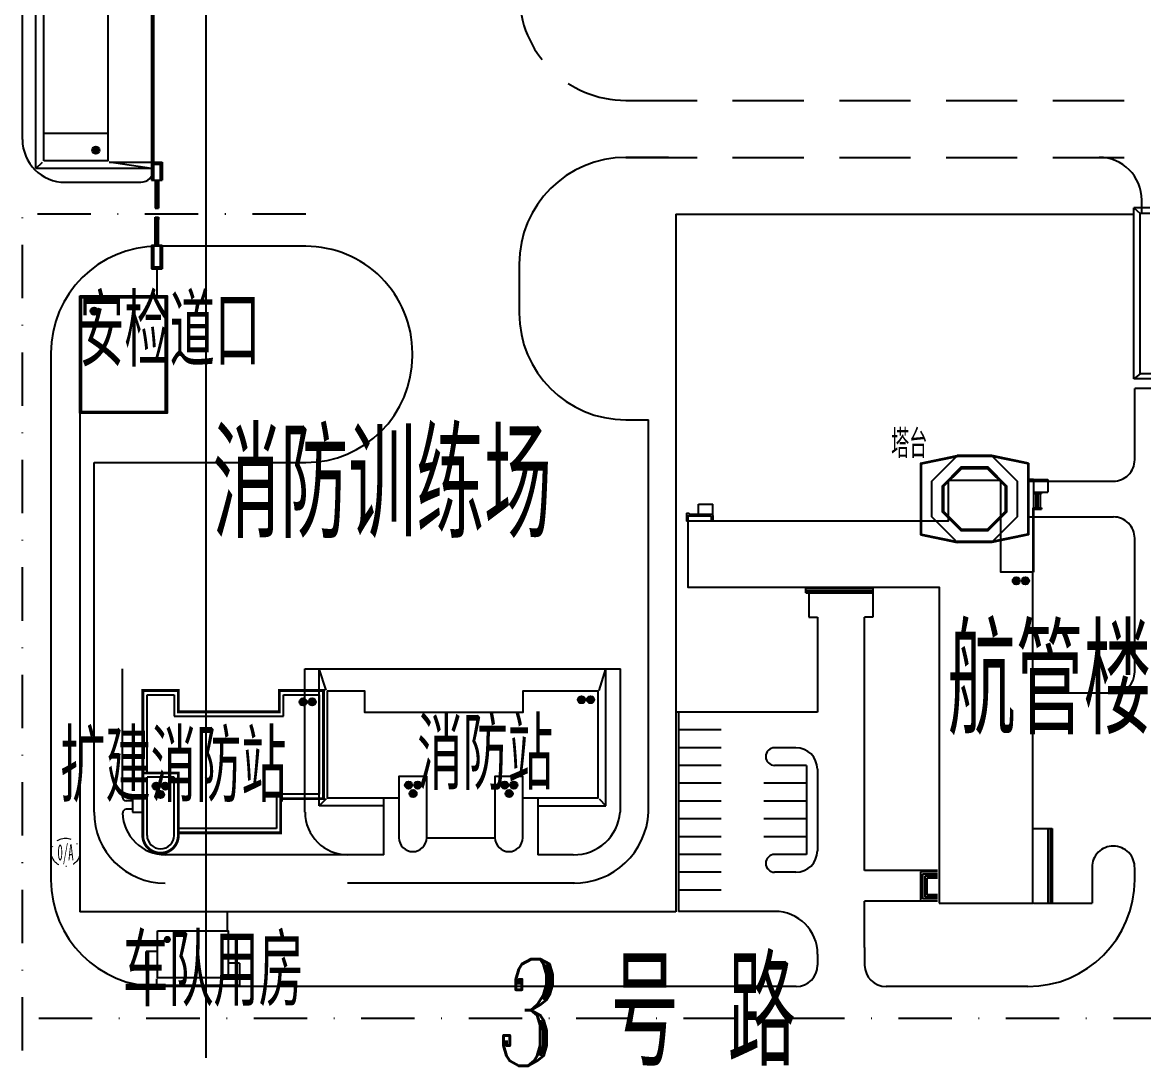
# Model space of a CAD drawing. Header units: millimetres. Extents: x -2699 to 2556, y 623 to 2108.
# Drawn here: x -438.1 to -280.5, y 1067.3 to 1211.8 of the extents above; entities that cross this region are included whole.
import ezdxf
from ezdxf.enums import TextEntityAlignment as Align

# ---------------------------------------------------------------- set-up
doc = ezdxf.new("R2010")
doc.units = ezdxf.units.MM
doc.linetypes.add('DASHDOT', pattern=[1, 0.5, -0.25, 0, -0.25])
doc.linetypes.add('DASHED', pattern=[0.75, 0.5, -0.25])
doc.layers.add('AXIS', color=6, linetype='DASHDOT', lineweight=0)
for name, color, linetype in [('AXIS_TEXT', 7, 'Continuous'), ('FGW', 8, 'Continuous'), ('HZ', 7, 'Continuous'), ('ROAD', 154, 'Continuous'), ('大门', 7, 'Continuous'), ('建筑物', 1, 'Continuous'), ('散水', 8, 'Continuous'), ('服务车道', 6, 'DASHED'), ('机场独立坐标系', 8, 'Continuous'), ('消防救援道路服务车道和连接带路面', 4, 'Continuous'), ('车道线', 1, 'DASHDOT'), ('陆空隔离设施', 5, 'TRACKS')]:
    doc.layers.add(name, color=color, linetype=linetype)
doc.styles.add('_TCH_AXIS', font='simfang.ttf', dxfattribs={"bigfont": 'GBCBIG'})
doc.styles.add('COMPLEX', font='COMPLEX.shx', dxfattribs={"bigfont": 'tssdchn.shx'})
doc.styles.add('ITALICT', font='italict.shx', dxfattribs={"width": 0.67, "bigfont": 'tssdchn.shx'})
doc.linetypes.add('TRACKS', pattern='A,0.15,[130,ltypeshp.shx,S=0.25,R=0,X=0,Y=0],0.15', length=0.3)

# ---------------------------------------------------------------- blocks, each defined once
blk = doc.blocks.new('_AXISO')
blk.add_circle((0, 0), 0.5)
at = {"layer": 'AXIS_TEXT', "style": 'COMPLEX', "width": 1.041667}
blk.add_attdef('A', text='', height=0.56, dxfattribs=at).set_placement((-0.25, -0.28), (0.25, -0.28), align=Align.FIT)

msp = doc.modelspace()

# ---------------------------------------------------------------- hatches: boundary and pattern name
at = {"layer": '建筑物'}
h = msp.add_hatch(color=256, dxfattribs=at)
edge = h.paths.add_edge_path()
edge.add_arc((-427.73, 1193.81), 0.509, 0, 360)
h = msp.add_hatch(color=256, dxfattribs=at)
edge = h.paths.add_edge_path()
edge.add_arc((-427.97, 1171.2), 0.509, 0, 360)
h = msp.add_hatch(color=256, dxfattribs=at)
edge = h.paths.add_edge_path()
edge.add_arc((-298.38, 1133.3), 0.509, 0, 360)
h = msp.add_hatch(color=256, dxfattribs=at)
edge = h.paths.add_edge_path()
edge.add_arc((-297.1, 1133.3), 0.509, 0, 360)
h = msp.add_hatch(color=256, dxfattribs=at)
edge = h.paths.add_edge_path()
edge.add_arc((-359.48, 1116.6), 0.509, 0, 360)
h = msp.add_hatch(color=256, dxfattribs=at)
edge = h.paths.add_edge_path()
edge.add_arc((-358.2, 1116.6), 0.509, 0, 360)
h = msp.add_hatch(color=256, dxfattribs=at)
edge = h.paths.add_edge_path()
edge.add_arc((-398.62, 1116.28), 0.509, 0, 360)
h = msp.add_hatch(color=256, dxfattribs=at)
edge = h.paths.add_edge_path()
edge.add_arc((-397.34, 1116.28), 0.509, 0, 360)
h = msp.add_hatch(color=256, dxfattribs=at)
edge = h.paths.add_edge_path()
edge.add_arc((-419.26, 1104.46), 0.509, 0, 360)
h = msp.add_hatch(color=256, dxfattribs=at)
edge = h.paths.add_edge_path()
edge.add_arc((-417.98, 1104.46), 0.509, 0, 360)
h = msp.add_hatch(color=256, dxfattribs=at)
edge = h.paths.add_edge_path()
edge.add_arc((-383.78, 1104.6), 0.509, 0, 360)
h = msp.add_hatch(color=256, dxfattribs=at)
edge = h.paths.add_edge_path()
edge.add_arc((-382.5, 1104.6), 0.509, 0, 360)
h = msp.add_hatch(color=256, dxfattribs=at)
edge = h.paths.add_edge_path()
edge.add_arc((-370.28, 1104.6), 0.509, 0, 360)
h = msp.add_hatch(color=256, dxfattribs=at)
edge = h.paths.add_edge_path()
edge.add_arc((-369, 1104.6), 0.509, 0, 360)
h = msp.add_hatch(color=256, dxfattribs=at)
edge = h.paths.add_edge_path()
edge.add_arc((-418.64, 1103.26), 0.509, 0, 360)
h = msp.add_hatch(color=256, dxfattribs=at)
edge = h.paths.add_edge_path()
edge.add_arc((-383.16, 1103.4), 0.509, 0, 360)
h = msp.add_hatch(color=256, dxfattribs=at)
edge = h.paths.add_edge_path()
edge.add_arc((-369.66, 1103.4), 0.509, 0, 360)
h = msp.add_hatch(color=256, dxfattribs=at)
edge = h.paths.add_edge_path()
edge.add_arc((-417.69, 1082.9), 0.509, 0, 360)
h = msp.add_hatch(color=256, dxfattribs=at)
edge = h.paths.add_edge_path()
edge.add_arc((-417.69, 1082.9), 0.509, 0, 360)

# ---------------------------------------------------------------- linework, layer by layer
at = {"color": 16}
for p, q in [((-420.54, 1106.3, 0), (-420.54, 1117.3, 0)), ((-420.54, 1117.3, 0), (-416.74, 1117.3, 0)), ((-416.74, 1117.3, 0), (-416.74, 1114.3, 0)), ((-401.34, 1114.3, 0), (-401.34, 1117.3, 0)), ((-401.34, 1117.3, 0), (-396.34, 1117.3, 0)), ((-396.34, 1117.3, 0), (-396.34, 1103.3, 0)), ((-416.74, 1114.3, 0), (-401.34, 1114.3, 0)), ((-420.54, 1097.53, 0), (-420.54, 1105.7, 0)), ((-416.74, 1105.7, 0), (-420.54, 1105.7, 0)), ((-416.74, 1098.5, 0), (-416.74, 1105.7, 0)), ((-396.34, 1103.3, 0), (-402.35, 1103.3, 0)), ((-402.35, 1103.3, 0), (-402.35, 1098.5, 0)), ((-421.09, 1102.8, 0), (-422.59, 1102.8, 0)), ((-422.59, 1102.8, 0), (-422.59, 1100.8, 0)), ((-422.59, 1100.8, 0), (-421.09, 1100.8, 0)), ((-416.74, 1097.53, 0), (-416.74, 1098.5, 0)), ((-402.35, 1098.5, 0), (-416.14, 1098.5, 0))]:
    msp.add_line(p, q, dxfattribs=at)
at = {"color": 16, "const_width": 0.4, "elevation": 0}
msp.add_lwpolyline([(-416.14, 1097.53, -1), (-421.14, 1097.53), (-421.14, 1117.9), (-416.14, 1117.9), (-416.14, 1114.9), (-401.94, 1114.9), (-401.94, 1117.9), (-395.74, 1117.9), (-395.74, 1102.7), (-401.75, 1102.7), (-401.75, 1097.9), (-416.14, 1097.9), (-416.14, 1097.53)], format="xyb", dxfattribs=at)
msp.add_lwpolyline([(-421.14, 1106.3), (-416.14, 1106.3), (-416.14, 1097.9)], dxfattribs=at)
at = {"color": 16}
msp.add_arc((-418.64, 1097.53, 0), 1.9, 180, 0, dxfattribs=at)
at = {"layer": 'FGW', "linetype": 'Continuous'}
msp.add_line((-412.24, 814.8), (-412.24, 1895.71), dxfattribs=at)
at = {"layer": 'ROAD'}
for p, q in [((-438.05, 1195.3), (-438.05, 1239.4)), ((-419.63, 1191.22), (-419.63, 1191.1)), ((-419.63, 1191.22), (-419.63, 1191.1)), ((-432.05, 1189.3), (-421.43, 1189.3)), ((-398.24, 1180.3), (-419.05, 1180.3)), ((-368.24, 1177.8), (-368.24, 1170.92)), ((-434.05, 1165.3), (-434.05, 1091.3, -5.61)), ((-281.74, 1150.3), (-281.74, 1160.3)), ((-254.34, 1160.3), (-281.74, 1160.3)), ((-353.24, 1155.92), (-350.05, 1155.92, 0)), ((-350.05, 1100.81), (-350.05, 1155.92)), ((-427.99, 1149.92, 0), (-398.24, 1149.92, 0)), ((-427.99, 1100.81, 0), (-427.99, 1149.92, 0)), ((-402.36, 1149.92), (-398.24, 1149.92, 0)), ((-296.65, 1147.3, 0), (-284.74, 1147.3)), ((-296.65, 1142.28), (-284.74, 1142.28)), ((-281.74, 1120.5), (-281.74, 1139.28)), ((-327.54, 1131.6), (-327.54, 1128.2)), ((-318.54, 1131.6), (-318.54, 1128.2)), ((-327.54, 1128.2), (-326.34, 1128.2)), ((-326.34, 1128.2), (-326.34, 1114.85)), ((-319.69, 1092.6), (-319.69, 1128.2)), ((-318.54, 1128.2), (-319.69, 1128.2)), ((-423.99, 1102.9, 0), (-423.99, 1120.92, 0)), ((-398.36, 1100.81), (-398.36, 1120.92)), ((-398.36, 1120.92), (-354.02, 1120.92)), ((-357.14, 1120.92), (-354.02, 1120.92)), ((-354.02, 1100.81), (-354.02, 1120.92)), ((-284.74, 1117.5, 0), (-296.04, 1117.5, 0)), ((-345.84, 1114.85), (-346.24, 1114.85, 0)), ((-345.84, 1114.85), (-345.84, 1086.85)), ((-326.34, 1114.85), (-345.84, 1114.85)), ((-339.84, 1112.35), (-345.84, 1112.35)), ((-339.84, 1109.85), (-345.84, 1109.85)), ((-329.34, 1109.85), (-332.34, 1109.85)), ((-329.34, 1109.85), (-332.34, 1109.85)), ((-339.84, 1107.35), (-345.84, 1107.35)), ((-327.84, 1107.35), (-332.34, 1107.35)), ((-327.84, 1107.35), (-332.34, 1107.35)), ((-327.84, 1107.35), (-327.84, 1094.85)), ((-326.34, 1106.85), (-326.34, 1095.35)), ((-326.34, 1106.85), (-326.34, 1095.35)), ((-339.84, 1104.85), (-345.84, 1104.85)), ((-327.84, 1104.85), (-333.84, 1104.85)), ((-422.59, 1102.4, 0), (-423.49, 1102.4, 0)), ((-387.26, 1094.81), (-387.26, 1102.8)), ((-387.26, 1094.81, 0), (-387.26, 1102.8, 0)), ((-365.62, 1102.8), (-365.62, 1094.81)), ((-339.84, 1102.35), (-345.84, 1102.35)), ((-327.84, 1102.35), (-333.84, 1102.35)), ((-422.59, 1101.2, 0), (-423.46, 1101.2, 0)), ((-339.84, 1099.85), (-345.84, 1099.85)), ((-327.84, 1099.85), (-333.84, 1099.85)), ((-339.84, 1097.35), (-345.84, 1097.35)), ((-327.84, 1097.35), (-333.84, 1097.35)), ((-387.26, 1094.81, 0), (-417.97, 1094.81, 0)), ((-387.26, 1094.81), (-392.33, 1094.81)), ((-360.65, 1094.81), (-365.62, 1094.81)), ((-339.84, 1094.85), (-345.84, 1094.85)), ((-327.84, 1094.85), (-332.34, 1094.85)), ((-327.84, 1094.85), (-332.34, 1094.85)), ((-339.84, 1092.35), (-345.84, 1092.35)), ((-329.34, 1092.35), (-332.34, 1092.35)), ((-329.34, 1092.35), (-332.34, 1092.35)), ((-309.44, 1092.6), (-319.69, 1092.6)), ((-287.74, 1093.03), (-287.74, 1088)), ((-281.74, 1091.3), (-281.74, 1092.92)), ((-360.48, 1090.81), (-392.36, 1090.81)), ((-339.84, 1089.85), (-345.84, 1089.85)), ((-319.69, 1081.78), (-319.69, 1088.3)), ((-311.84, 1088.3), (-319.69, 1088.3)), ((-293.34, 1088), (-287.74, 1088)), ((-332.3, 1086.85), (-345.84, 1086.85)), ((-319.69, 1081.78), (-319.69, 1079.3)), ((-326.3, 1080.85), (-326.3, 1079.3)), ((-329.3, 1076.3), (-419.05, 1076.3)), ((-296.74, 1076.3), (-316.69, 1076.3))]:
    msp.add_line(p, q, dxfattribs=at)
msp.add_lwpolyline([(-383.24, 1164.92), (-383.24, 1165.3, 0.414214), (-398.24, 1180.3)], format="xyb", dxfattribs=at)
for centre, radius, start, end in [((-432.05, 1195.3), 6, 180, 270), ((-353.24, 1177.8), 15, 90, 180), ((-421.43, 1191.1), 1.8, 270, 0), ((-419.05, 1165.3), 15, 90, 180), ((-353.24, 1170.92), 15, 180, 270), ((-398.24, 1164.92, -5.61), 15, 270, 0), ((-284.74, 1150.3), 3, 270, 0.0173), ((-284.74, 1139.28), 3, 359.9827, 90), ((-284.74, 1120.5, 0), 3, 270, 359.9827), ((-332.34, 1108.6), 1.25, 90, 270), ((-329.34, 1106.85), 3, 0, 90), ((-423.49, 1102.9, 0), 0.5, 180, 270), ((-417.99, 1100.81, 0), 10, 180, 270), ((-423.46, 1100.7, 0), 0.5, 90, 181.1566), ((-417.97, 1100.81, 0), 6, 181.1566, 270), ((-392.33, 1100.81), 6, 180, 270), ((-360.57, 1101.34), 6.54, 269.2606, 355.2868), ((-360.57, 1101.33), 10.53, 269.5335, 357.1298), ((-329.34, 1095.35), 3, 270, 0), ((-329.34, 1095.35), 3, 351.8904, 0), ((-284.74, 1093.03), 3, 90, 180.0173), ((-284.74, 1093.03), 3, 357.8719, 90), ((-332.34, 1093.6), 1.25, 90, 270), ((-419.05, 1091.3, -5.61), 15, 180, 270), ((-296.74, 1091.3), 15, 270, 0), ((-332.3, 1080.85), 6, 0, 90), ((-329.3, 1079.3), 3, 270, 0), ((-316.69, 1079.3), 3, 180, 270)]:
    msp.add_arc(centre, radius, start, end, dxfattribs=at)
at = {"layer": '大门'}
for p, q in [((-419.91, 1192.12), (-419.91, 1189.57)), ((-419.91, 1192.12), (-418.41, 1192.12)), ((-419.78, 1191.99), (-419.78, 1189.57)), ((-419.78, 1191.99), (-418.55, 1191.99)), ((-419.63, 1191.85), (-419.63, 1189.57)), ((-419.63, 1191.85), (-418.7, 1191.85)), ((-418.7, 1191.85), (-418.7, 1189.57)), ((-418.55, 1191.99), (-418.55, 1189.57)), ((-418.41, 1192.12), (-418.41, 1189.57)), ((-419.91, 1189.57), (-418.41, 1189.57)), ((-419.42, 1189.57), (-419.42, 1185.67)), ((-418.92, 1189.57), (-419.42, 1189.27)), ((-419.42, 1189.57), (-418.92, 1189.27)), ((-418.92, 1189.27), (-419.42, 1188.97)), ((-419.42, 1189.27), (-418.92, 1188.97)), ((-418.92, 1188.97), (-419.42, 1188.67)), ((-419.42, 1188.97), (-418.92, 1188.67)), ((-418.92, 1188.67), (-419.42, 1188.37)), ((-419.42, 1188.67), (-418.92, 1188.37)), ((-418.92, 1188.37), (-419.42, 1188.07)), ((-419.42, 1188.37), (-418.92, 1188.07)), ((-418.92, 1188.07), (-419.42, 1187.77)), ((-419.42, 1188.07), (-418.92, 1187.77)), ((-418.92, 1189.57), (-418.92, 1185.67)), ((-418.92, 1187.77), (-419.42, 1187.47)), ((-419.42, 1187.77), (-418.92, 1187.47)), ((-419.42, 1187.47), (-418.92, 1187.17)), ((-418.92, 1187.47), (-419.42, 1187.17)), ((-419.42, 1187.17), (-418.92, 1186.87)), ((-418.92, 1187.17), (-419.42, 1186.87)), ((-418.92, 1186.87), (-419.42, 1186.57)), ((-419.42, 1186.87), (-418.92, 1186.57)), ((-418.92, 1186.57), (-419.42, 1186.27)), ((-419.42, 1186.57), (-418.92, 1186.27)), ((-418.92, 1186.27), (-419.42, 1185.97)), ((-419.42, 1186.27), (-418.92, 1185.97)), ((-419.42, 1185.97), (-418.92, 1185.97)), ((-418.92, 1185.97), (-419.42, 1185.97)), ((-419.42, 1185.97), (-419.42, 1185.67)), ((-419.42, 1185.67), (-418.92, 1185.67)), ((-419.42, 1185.67), (-418.92, 1185.67)), ((-418.97, 1185.92), (-419.37, 1185.92)), ((-419.37, 1185.92), (-419.37, 1185.72)), ((-419.37, 1185.72), (-418.97, 1185.72)), ((-419.02, 1185.87), (-419.32, 1185.87)), ((-419.32, 1185.87), (-419.32, 1185.77)), ((-419.32, 1185.77), (-419.02, 1185.77)), ((-419.02, 1185.77), (-419.02, 1185.87)), ((-418.97, 1185.72), (-418.97, 1185.92)), ((-418.92, 1185.67), (-418.92, 1185.97)), ((-419.42, 1184.38), (-418.92, 1184.38)), ((-419.42, 1180.48), (-419.42, 1184.38)), ((-419.42, 1184.38), (-418.92, 1184.38)), ((-419.42, 1184.08), (-419.42, 1184.38)), ((-418.92, 1183.78), (-419.42, 1184.08)), ((-419.42, 1183.78), (-418.92, 1184.08)), ((-419.42, 1184.08), (-418.92, 1184.08)), ((-418.92, 1184.08), (-419.42, 1184.08)), ((-418.92, 1183.48), (-419.42, 1183.78)), ((-419.42, 1183.48), (-418.92, 1183.78)), ((-418.92, 1183.18), (-419.42, 1183.48)), ((-419.42, 1183.18), (-418.92, 1183.48)), ((-419.37, 1184.33), (-418.97, 1184.33)), ((-419.37, 1184.13), (-419.37, 1184.33)), ((-418.97, 1184.13), (-419.37, 1184.13)), ((-419.32, 1184.28), (-419.02, 1184.28)), ((-419.32, 1184.18), (-419.32, 1184.28)), ((-419.02, 1184.18), (-419.32, 1184.18)), ((-419.02, 1184.28), (-419.02, 1184.18)), ((-418.97, 1184.33), (-418.97, 1184.13)), ((-418.92, 1180.48), (-418.92, 1184.38)), ((-418.92, 1184.38), (-418.92, 1184.08)), ((-419.42, 1182.88), (-418.92, 1183.18)), ((-418.92, 1182.88), (-419.42, 1183.18)), ((-419.42, 1182.58), (-418.92, 1182.88)), ((-418.92, 1182.58), (-419.42, 1182.88)), ((-418.92, 1182.28), (-419.42, 1182.58)), ((-419.42, 1182.28), (-418.92, 1182.58)), ((-418.92, 1181.98), (-419.42, 1182.28)), ((-419.42, 1181.98), (-418.92, 1182.28)), ((-418.92, 1181.68), (-419.42, 1181.98)), ((-419.91, 1180.48), (-418.41, 1180.48)), ((-419.91, 1180.48), (-419.91, 1177.15)), ((-419.78, 1180.48), (-419.78, 1177.29)), ((-419.63, 1180.48), (-419.63, 1177.42)), ((-418.92, 1181.38), (-419.42, 1181.68)), ((-419.42, 1181.38), (-418.92, 1181.68)), ((-418.92, 1181.08), (-419.42, 1181.38)), ((-419.42, 1181.08), (-418.92, 1181.38)), ((-418.92, 1180.78), (-419.42, 1181.08)), ((-419.42, 1180.78), (-418.92, 1181.08)), ((-418.92, 1180.48), (-419.42, 1180.78)), ((-419.42, 1180.48), (-418.92, 1180.78)), ((-418.7, 1180.48), (-418.7, 1177.42)), ((-418.55, 1180.48), (-418.55, 1177.29)), ((-418.41, 1180.48), (-418.41, 1177.15)), ((-419.91, 1177.15), (-418.41, 1177.15)), ((-419.78, 1177.29), (-418.55, 1177.29)), ((-419.63, 1177.42), (-418.7, 1177.42))]:
    msp.add_line(p, q, dxfattribs=at)
at = {"layer": '建筑物'}
for p, q in [((-311.85, 1149.83), (-306.69, 1150.9)), ((-311.78, 1149.77), (-306.68, 1150.83)), ((-311.73, 1149.73), (-306.67, 1150.78)), ((-301.81, 1150.9), (-306.69, 1150.9)), ((-301.82, 1150.83), (-306.68, 1150.83)), ((-301.82, 1150.78), (-306.67, 1150.78)), ((-296.72, 1149.77), (-301.82, 1150.83)), ((-296.77, 1149.73), (-301.82, 1150.78)), ((-296.65, 1149.83), (-301.81, 1150.9)), ((-311.85, 1149.83), (-311.85, 1139.78)), ((-311.78, 1149.77), (-311.78, 1139.83)), ((-311.73, 1149.73), (-311.73, 1139.87)), ((-296.77, 1149.73), (-296.77, 1139.87)), ((-296.72, 1149.77), (-296.72, 1139.83)), ((-296.65, 1149.83), (-296.65, 1139.78)), ((-311.85, 1139.78), (-306.69, 1138.7)), ((-311.78, 1139.83), (-306.68, 1138.77)), ((-311.73, 1139.87), (-306.67, 1138.82)), ((-296.77, 1139.87), (-301.82, 1138.82)), ((-296.72, 1139.83), (-301.82, 1138.77)), ((-296.65, 1139.78), (-301.81, 1138.7)), ((-301.81, 1138.7), (-306.69, 1138.7)), ((-301.82, 1138.77), (-306.68, 1138.77)), ((-301.82, 1138.82), (-306.67, 1138.82))]:
    msp.add_line(p, q, dxfattribs=at)
for points in [[(-435.05, 1192.3), (-435.05, 1242.4), (-426.05, 1242.4), (-426.05, 1192.3)], [(-429.99, 1173.32), (-417.69, 1173.32), (-417.69, 1156.87), (-429.99, 1156.87)], [(-306.73, 1138.8), (-310.24, 1142.31), (-310.24, 1147.28), (-306.73, 1150.8), (-301.76, 1150.8), (-298.24, 1147.28), (-298.24, 1142.31), (-301.76, 1138.8)], [(-306.02, 1140.5), (-308.54, 1143.02), (-308.54, 1146.58), (-306.02, 1149.1), (-302.46, 1149.1), (-299.94, 1146.58), (-299.94, 1143.02), (-302.46, 1140.5)], [(-419.05, 1084.1), (-409.15, 1084.1), (-409.15, 1077.5), (-419.05, 1077.5)], [(-419.05, 1084.1), (-409.15, 1084.1), (-409.15, 1077.5), (-419.05, 1077.5)]]:
    msp.add_lwpolyline(points, close=True, dxfattribs=at)
for points in [[(-435.05, 1196.2), (-426.05, 1196.2)], [(-429.99, 1173.1), (-417.69, 1173.11)], [(-429.76, 1156.87), (-429.75, 1173.37)], [(-417.93, 1156.87), (-417.94, 1173.37)], [(-429.99, 1157.09), (-417.69, 1157.09)], [(-299.74, 1144.25), (-299.74, 1142.93), (-302.38, 1140.3), (-306.11, 1140.3), (-308.74, 1142.93), (-308.74, 1146.66), (-306.11, 1149.3), (-302.38, 1149.3), (-299.74, 1146.66), (-299.74, 1144.25)], [(-299.8, 1144.25), (-299.8, 1142.96), (-302.4, 1140.36), (-306.08, 1140.36), (-308.68, 1142.96), (-308.68, 1146.64), (-306.08, 1149.24), (-302.4, 1149.24), (-299.8, 1146.64), (-299.8, 1144.25)], [(-299.86, 1144.25), (-299.86, 1142.98), (-302.43, 1140.42), (-306.06, 1140.42), (-308.62, 1142.98), (-308.62, 1146.61), (-306.06, 1149.18), (-302.43, 1149.18), (-299.86, 1146.61), (-299.86, 1144.25)], [(-309.24, 1088), (-296.04, 1088), (-296.04, 1134.5), (-300.54, 1134.5), (-300.54, 1147.4), (-307.94, 1147.4), (-307.94, 1141.7), (-344.54, 1141.7), (-344.54, 1132.4), (-309.24, 1132.4), (-309.24, 1088)], [(-381.24, 1097.2), (-371.64, 1097.2)]]:
    msp.add_lwpolyline(points, dxfattribs=at)
msp.add_lwpolyline([(-367.74, 1102.8), (-367.74, 1105.8), (-371.64, 1105.8), (-371.64, 1105.8), (-371.64, 1097.2, 1), (-367.74, 1097.2), (-367.74, 1102.8), (-357.14, 1102.8), (-357.14, 1117.8), (-367.74, 1117.8), (-367.74, 1114.8), (-389.94, 1114.8), (-389.94, 1117.8), (-395.24, 1117.8), (-395.24, 1102.8), (-385.14, 1102.8), (-385.14, 1097.2, 1), (-381.24, 1097.2), (-381.24, 1105.8), (-381.24, 1105.8), (-385.14, 1105.8), (-385.14, 1102.8)], format="xyb", dxfattribs=at)
for centre in [(-427.73, 1193.81, -1.3), (-427.97, 1171.2), (-298.38, 1133.3, -1.3), (-297.1, 1133.3, -1.3), (-359.48, 1116.6, -1.3), (-358.2, 1116.6, -1.3), (-398.62, 1116.28, -1.3), (-397.34, 1116.28, -1.3), (-419.26, 1104.46, -1.3), (-417.98, 1104.46, -1.3), (-383.78, 1104.6, -1.3), (-382.5, 1104.6, -1.3), (-370.28, 1104.6, -1.3), (-369, 1104.6, -1.3), (-418.64, 1103.26, -1.3), (-383.16, 1103.4, -1.3), (-369.66, 1103.4, -1.3)]:
    msp.add_circle(centre, 0.509, dxfattribs=at)
at = {"layer": '散水', "linetype": 'Continuous'}
for p, q in [((-436.15, 1191.22), (-436.15, 1243.47)), ((-419.93, 1243.47), (-419.93, 1191.22)), ((-419.63, 1243.47), (-419.63, 1191.22)), ((-436.15, 1191.22), (-435.25, 1192.12)), ((-419.63, 1191.22), (-436.15, 1191.22)), ((-419.93, 1191.22), (-425.85, 1192.12)), ((-281.84, 1161.7), (-281.84, 1185.7)), ((-281.84, 1185.7), (-280.99, 1184.9)), ((-279.59, 1185.7), (-281.84, 1185.7)), ((-280.99, 1162.4), (-280.99, 1184.9)), ((-279.59, 1184.9), (-280.99, 1184.9)), ((-280.99, 1162.4), (-281.84, 1161.7)), ((-254.34, 1161.7), (-281.84, 1161.7)), ((-253.49, 1162.4), (-280.99, 1162.4)), ((-295.94, 1147.55), (-296.65, 1147.55)), ((-295.94, 1147.5), (-296.65, 1147.5)), ((-295.94, 1147.45), (-296.65, 1147.45)), ((-295.94, 1147.55), (-295.94, 1134.5)), ((-295.94, 1147.55), (-295.94, 1143.15)), ((-295.94, 1147.55), (-293.94, 1147.55)), ((-293.94, 1147.55), (-293.94, 1145.75)), ((-295.94, 1145.75), (-293.94, 1145.75)), ((-295.94, 1145.55), (-294.84, 1145.55)), ((-295.64, 1145.55), (-295.64, 1143.55)), ((-295.34, 1145.55), (-295.34, 1143.55)), ((-295.04, 1145.55), (-295.04, 1143.55)), ((-294.84, 1145.75), (-294.84, 1145.55)), ((-343.06, 1144.05), (-341.04, 1144.05)), ((-343.06, 1142.6), (-343.06, 1144.05)), ((-341.04, 1142.3), (-341.04, 1144.05)), ((-344.74, 1142.8), (-344.74, 1141.7)), ((-344.74, 1142.8), (-344.34, 1142.8)), ((-344.54, 1142.4), (-344.54, 1141.7)), ((-341.24, 1142.4), (-344.54, 1142.4)), ((-344.34, 1142.6), (-344.34, 1142.8)), ((-341.04, 1142.6), (-344.34, 1142.6)), ((-341.24, 1142.4), (-341.24, 1141.7)), ((-341.04, 1142.5), (-341.04, 1141.7)), ((-296.04, 1143.55), (-296.04, 1134.5)), ((-295.99, 1143.55), (-296.04, 1143.55)), ((-295.99, 1143.55), (-295.99, 1134.5)), ((-295.94, 1143.55), (-294.84, 1143.55)), ((-295.94, 1143.35), (-294.84, 1143.35)), ((-294.84, 1143.55), (-294.84, 1143.35)), ((-344.54, 1141.7), (-344.74, 1141.7)), ((-341.04, 1141.7), (-341.24, 1141.7)), ((-327.94, 1131.6), (-327.94, 1132.4)), ((-327.94, 1132.2), (-318.54, 1132.2)), ((-327.94, 1131.9), (-318.54, 1131.9)), ((-327.94, 1131.6), (-318.54, 1131.6)), ((-318.54, 1132.4), (-318.54, 1131.6)), ((-396.33, 1101.68), (-396.33, 1120.92)), ((-395.36, 1117.92), (-396.33, 1120.92)), ((-357.02, 1117.9), (-356.05, 1120.92)), ((-356.05, 1101.68), (-356.05, 1120.92)), ((-395.36, 1102.68), (-396.33, 1101.68)), ((-395.36, 1102.68), (-396.33, 1101.68)), ((-387.26, 1101.68), (-396.33, 1101.68)), ((-365.62, 1101.68), (-356.05, 1101.68)), ((-357.02, 1102.68), (-356.05, 1101.68)), ((-295.94, 1098.5), (-293.34, 1098.5)), ((-293.94, 1098.5), (-293.94, 1088)), ((-293.64, 1098.5), (-293.64, 1088)), ((-293.34, 1098.5), (-293.34, 1088)), ((-309.44, 1092.4), (-311.84, 1092.4)), ((-311.84, 1092.4), (-311.84, 1088.3)), ((-309.44, 1092.1), (-311.54, 1092.1)), ((-311.54, 1092.1), (-311.54, 1088.6)), ((-309.44, 1091.8), (-311.24, 1091.8)), ((-311.24, 1091.8), (-311.24, 1088.9)), ((-309.44, 1091.5), (-310.94, 1091.5)), ((-310.94, 1091.5), (-310.94, 1089.2)), ((-310.94, 1091.5), (-310.94, 1089.2)), ((-309.44, 1088.9), (-311.24, 1088.9)), ((-309.44, 1089.2), (-310.94, 1089.2)), ((-309.44, 1088.3), (-311.84, 1088.3)), ((-309.44, 1088.6), (-311.54, 1088.6)), ((-295.94, 1088), (-293.34, 1088)), ((-420.67, 1079), (-420.67, 1081.22)), ((-419.17, 1081.22), (-420.67, 1081.22)), ((-407.53, 1079.58), (-409.03, 1079.58)), ((-407.53, 1079.58), (-407.53, 1076.48)), ((-420.67, 1079), (-419.17, 1079)), ((-419.17, 1076.48), (-419.17, 1077.38)), ((-419.17, 1076.48), (-407.53, 1076.48))]:
    msp.add_line(p, q, dxfattribs=at)
at = {"layer": '服务车道', "ltscale": 20}
for p, q in [((-353.24, 1200.8), (-114.24, 1200.8)), ((-353.24, 1192.8), (-76.24, 1192.8))]:
    msp.add_line(p, q, dxfattribs=at)
msp.add_arc((-353.24, 1215.8), 15, 180, 270, dxfattribs=at)
at = {"layer": '机场独立坐标系'}
msp.add_line((-412.24, 814.8), (-412.24, 1895.71), dxfattribs=at)
at = {"layer": '消防救援道路服务车道和连接带路面'}
for p, q in [((-347.24, 1192.8), (-353.24, 1192.8)), ((-280.74, 1184.8, 0), (-280.74, 1186.8, 0))]:
    msp.add_line(p, q, dxfattribs=at)
msp.add_arc((-286.74, 1186.8, 0), 6, 360, 90, dxfattribs=at)
at = {"layer": '车道线', "ltscale": 15}
for p, q in [((-438.05, 1067.3, 0), (-438.05, 1184.8, 0)), ((-398.24, 1184.8), (-438.05, 1184.8, 0)), ((-277.24, 1071.8), (-438.05, 1071.8))]:
    msp.add_line(p, q, dxfattribs=at)
at = {"layer": '陆空隔离设施', "color": 5, "ltscale": 10}
for p, q in [((-425.85, 1192.12), (-419.91, 1192.12)), ((-346.24, 1184.8, 0), (-346.24, 1086.8)), ((-346.24, 1184.8, 0), (-281.84, 1184.8)), ((-419.16, 1177.15), (-419.16, 1173.11)), ((-429.99, 1156.87, 0), (-429.99, 1086.8)), ((-346.24, 1086.8), (-429.99, 1086.8)), ((-409.24, 1084.1), (-409.24, 1086.8)), ((-409.24, 1084.1), (-409.24, 1086.8))]:
    msp.add_line(p, q, dxfattribs=at)

# ---------------------------------------------------------------- block references
at = {"layer": 'AXIS'}
ref = msp.add_blockref('_AXISO', (-431.99, 1095.15, 0), dxfattribs=dict(at, xscale=4, yscale=4, zscale=4))
ref.add_attrib('A', '0/A', dxfattribs={"layer": 'AXIS_TEXT', "height": 2.263, "style": '_TCH_AXIS', "width": 0.455729}).set_placement((-433.13, 1094.02, 0), (-430.86, 1094.02, 0), align=Align.FIT)

# ---------------------------------------------------------------- texts
at = {"layer": 'HZ', "color": 0, "style": 'ITALICT', "width": 0.67}
for s, height, p in [('安检道口', 10, (-430.1, 1163.39, 0)), ('消防训练场', 15, (-411.37, 1139.3, -18.85)), ('塔台', 4, (-315.97, 1150.54, -3.21)), ('航管楼', 15, (-308.02, 1111.73, 0)), ('消防站', 10, (-382.57, 1103.92, -9.42)), ('扩建消防站', 10, (-432.75, 1102.23, -9.42)), ('3 号 路', 15, (-371.3, 1065.14))]:
    msp.add_text(s, height=height, dxfattribs=at).set_placement(p)
at = {"layer": 'HZ', "color": 0, "insert": (-423.94, 1083.52), "char_height": 10, "width": 65.9133, "attachment_point": 1, "style": 'ITALICT'}
msp.add_mtext('车队用房', dxfattribs=at)

doc.saveas('drawing.dxf')
